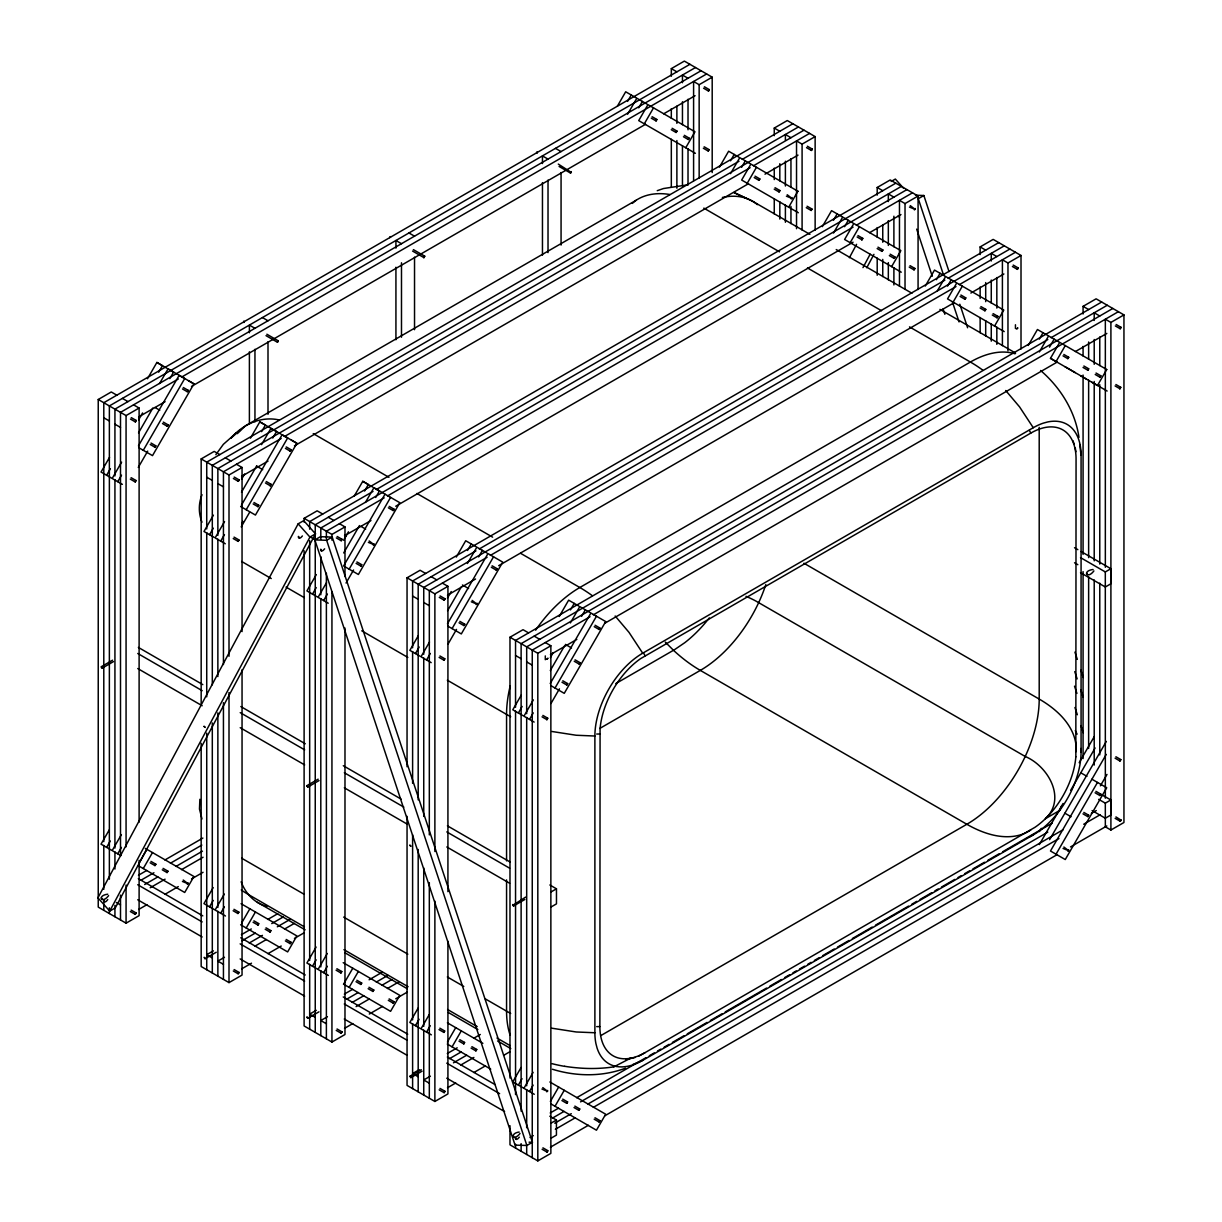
<?xml version="1.0" encoding="UTF-8"?>
<svg xmlns="http://www.w3.org/2000/svg" width="1222" height="1222" viewBox="0 0 1222 1222"><rect width="100%" height="100%" fill="white"/><g stroke="black" fill="none" stroke-linecap="round" stroke-linejoin="round"><path stroke-width="1.5" d="M745.985 596.336A103.778 59.924 0 0 1 756.219 601.239L1025.212 756.464C1048.002 766.026 1066.76 798.409 1045.482 818.648A64.033 36.965 -60 0 1 1034.912 827.34L645.094 1052.616A64.033 36.981 -60 0 1 630.445 1058.267A63.911 36.904 -60 0 1 602.736 1043.221A63.743 36.797 -60 0 1 599.88 1026.602L600.078 728.862A63.895 36.889 -60 0 1 640.74 658.551L1030.833 433.077A64.033 36.981 -60 0 1 1046.689 427.226A63.849 36.859 -60 0 1 1076.063 459.075L1075.834 756.83M1119.917 821.123L1119.948 820.588M1120.956 820.084L1115.946 816.922M1076.047 751.683C1077.3 736.622 1068.685 722.691 1058.008 712.793A130.387 75.275 0 0 0 1039.204 699.076L803.954 563.25M1121.078 820.329L1120.88 820.802M199.873 799.295L199.476 809.071L201.997 818.954M1119.963 820.542L1120.849 819.779M202.042 494.727C198.407 503.403 198.468 513.515 201.997 522.222M307.822 1018.232L306.89 1016.887L307.715 1018.323L318.957 1011.831M244.186 322.028L243.865 321.096L243.789 322.486M298.153 523.841L97.928 897.849L109.72 911.093L115.296 907.87L315.505 533.861L303.713 520.633L298.153 523.841L309.945 537.084L109.72 911.093M849.382 257.735L856.576 244.324M862.976 267.618L870.156 254.207M866.749 267.755L873.929 254.344M147.48 378.759L156.89 362.445L162.465 365.668L158.692 372.191M109.522 457.364L101.044 472.043L111.217 477.924M106.62 475.251L110.377 468.729M138.636 419.788L142.592 412.929M159.547 383.555L168.025 368.876L173.6 372.099L169.827 378.621M121.604 462.16L112.18 478.474L122.353 484.355M138.56 432.787L152.872 407.98M117.755 481.682L121.513 475.159M138.468 445.801L179.16 375.307L184.721 378.515L143.28 450.307M138.269 467.43L147.694 451.117M179.16 375.307L193.947 383.845L152.506 455.623L139.109 447.894M112.607 660.186L101.395 666.662L101.395 667.624L102.236 668.098L113.447 661.621M250.418 438.194L259.828 421.88L265.403 425.088L261.63 431.626M213.407 515.165L203.982 531.478L214.155 537.344M209.558 534.686L213.315 528.164M241.574 479.223L244.599 473.999M261.554 444.625L270.963 428.311L276.539 431.519L272.766 438.056M224.543 521.595L215.118 537.909L225.291 543.775M241.498 492.222L256.757 465.781M220.693 541.117L224.451 534.594M241.406 505.221L282.099 434.742L287.659 437.95L246.218 509.742M241.208 526.865L249.685 512.186M282.099 434.742L296.885 443.281L255.444 515.058L240.658 506.519M109.323 829.784L101.029 844.158L111.37 850.13M106.589 847.365L110.286 840.98M121.39 834.611L112.164 850.588L120.917 855.644M117.724 853.796L121.421 847.411M138.621 863.725L146.915 849.351M354.288 495.995L362.766 481.315L368.341 484.523L364.568 491.045M143.264 868.537L152.49 852.574M316.345 574.584L306.921 590.898L317.094 596.779M312.496 594.121L316.254 587.599M343.581 540.277L348.469 531.799M365.424 502.425L373.901 487.746L379.477 490.954L375.704 497.476M326.534 582.65L318.056 597.329L328.244 603.21M343.688 552.955L359.497 525.552M323.631 600.552L327.389 594.029M349.156 569.162L390.597 497.385M617.385 106.161L625.679 91.787L636.036 97.76M346.04 583.031L353.57 569.987M627.573 101.395L631.255 94.995M627.604 114.196L636.83 98.218L647.171 104.191M638.709 107.826L642.39 101.426M644.3 123.834L653.526 107.857M213.193 887.615L203.967 903.593L214.308 909.565M209.527 906.8L213.224 900.415M224.329 894.046L215.103 910.023L225.459 915.996M220.663 913.231L224.359 906.846M205.113 958.674L204.196 957.3L205.021 958.735L216.263 952.244M307.837 787.029L306.921 785.654L307.745 787.09L319.003 780.598M685.741 147.755L694.967 131.793L647.95 104.649L638.724 120.611L695.379 153.315M241.559 923.16L249.853 908.786M456.295 557.064L465.704 540.75L475.893 546.616M246.202 927.972L255.429 911.994M418.336 635.654L409.859 650.333L420.032 656.214M467.507 550.48L471.28 543.958M415.434 653.556L419.192 647.018M447.451 598.077L451.224 591.555M467.43 563.495L476.84 547.166L487.028 553.047M429.472 642.085L420.994 656.764L431.183 662.645M447.558 610.756L461.504 586.606M478.642 556.911L482.415 550.389M426.57 659.987L430.327 653.449M447.466 623.755L487.975 553.597L502.761 562.135L461.32 633.928L447.924 626.183M452.094 628.597L493.535 556.804M719.407 167.185L728.633 151.222L738.974 157.195M448.031 644.101L456.509 629.406M730.512 160.815L734.193 154.43M730.542 173.616L739.768 157.653L750.109 163.626M741.647 167.246L745.328 160.861M747.238 183.254L756.464 167.292M316.131 947.05L306.905 963.012L317.262 969M312.465 966.235L316.162 959.85M327.267 953.481L318.041 969.443L328.397 975.416M323.616 972.666L327.297 966.266M788.679 207.19L797.905 191.212M343.565 984.184L352.791 968.221M559.233 616.484L568.642 600.17L578.831 606.051M349.141 987.407L358.367 971.429M521.275 695.089L512.797 709.768L522.985 715.649M570.445 609.915L574.218 603.393M518.372 712.976L522.13 706.453M550.389 657.512L553.215 652.609M570.369 622.915L579.778 606.601L589.966 612.482M533.357 699.885L523.933 716.199L534.121 722.08M550.312 670.511L564.625 645.705M581.58 616.346L585.353 609.824M529.508 719.407L533.266 712.884M550.221 683.526L590.913 613.032L605.7 621.57L564.259 693.348L550.862 685.618M555.032 688.032L596.473 616.239M822.345 226.62L831.571 210.658L841.912 216.63M550.969 703.521L559.447 688.841M833.45 220.25L837.131 213.865M833.48 233.051L842.706 217.073L853.048 223.061M844.585 226.681L848.267 220.296M850.176 242.689L859.402 226.727M418.138 1008.074L409.844 1022.447L420.2 1028.42M415.404 1025.67L419.1 1019.27M429.273 1014.504L420.979 1028.878L431.335 1034.851M426.554 1032.086L430.236 1025.701M891.617 266.625L900.843 250.647L853.827 223.504L844.601 239.481L901.256 272.185M447.435 1042.015L455.73 1027.641M452.079 1046.842L461.305 1030.864M925.283 286.055L934.509 270.077L944.85 276.05M936.388 279.685L940.069 273.3M937.335 290.882L945.645 276.508L955.986 282.481M947.524 286.116L951.205 279.731M953.114 302.124L962.34 286.147M521.076 1067.509L512.782 1081.882L523.138 1087.855M518.357 1085.09L522.038 1078.705M533.143 1072.336L523.917 1088.313L534.274 1094.286M529.493 1091.521L533.174 1085.136M994.555 326.045L1003.781 310.083L956.765 282.939L947.539 298.901L1004.194 331.605M550.374 1101.45L558.668 1087.076M555.017 1106.261L564.243 1090.299M1028.221 345.49L1037.447 329.512L1047.789 335.485M1039.326 339.12L1043.008 332.72M1039.357 351.921L1048.583 335.943L1058.924 341.916M1049.53 347.14L1054.143 339.151M1107.132 391.04L1050.477 358.336L1059.703 342.374L1106.781 369.548M1065.279 345.582L1056.052 361.559L1050.477 358.336M1106.72 369.518L1097.493 385.48L1091.933 382.272M1039.433 831.571L1041.312 828.302M1079.179 762.711L1094.255 736.606M1039.342 844.57L1063.079 803.45M1070.625 790.405L1095.111 747.986M1049.622 839.636L1106.322 741.403M1106.246 754.417L1050.477 851.001L1065.263 859.54L1106.704 787.747L1091.918 779.208M1056.037 854.209L1097.493 782.431M1100.396 785.838L1106.995 774.427M215.851 454.66L223.366 444.319L236.09 433.092M410.898 1077.605L410.042 1076.2L410.836 1077.651L422.079 1071.159M1093.064 569.498C1081.913 570.75 1087.015 580.038 1093.904 570.934M299.222 537.787C297.756 533.204 297.649 542.079 302.399 535.954M237.312 433.642L245.53 425.791L636.082 200.301C645.995 193.702 658.459 192.557 669.962 194.527M107.765 894.198C96.63 895.436 101.716 904.754 108.605 895.634M102.251 899.285L101.365 897.895M520.022 1133.481C513.408 1141.959 509.33 1133.283 519.182 1132.046M240.505 429.915L230.775 438.27C242.796 424.401 260.989 415.77 279.41 420.017M525.628 897.101L512.766 905.365L513.607 905.96L524.864 899.468M513.668 905.93L512.873 904.479M513.576 1137.193L512.873 1135.712M632.309 203.402L636.082 200.301M321.447 550.679C320.24 545.944 319.66 554.941 324.655 548.831M516.096 1139.041C514.829 1134.291 514.416 1143.38 519.304 1137.193M104.512 901.439C102.954 896.581 103.29 906.052 107.75 899.56M102.236 668.098L101.395 666.662M1087.488 574.63L1086.694 573.179M410.012 1076.215L421.254 1069.724M645.094 1052.616L638.663 1056.175M1030.833 829.921C1018.4 838.521 1002.025 838.002 988.124 833.694A130.586 75.397 60 0 1 966.846 824.27L700.328 670.389A129.975 75.046 60 0 1 673.475 650.287L665.287 642.085M536.809 153.315L537.115 151.879L536.397 153.361M139.109 860.303L139.109 915.645L126.065 923.175L98.234 907.106L98.234 399.502L111.263 391.972L116.838 395.18M671.321 76.268L671.321 68.631L684.351 61.1L712.197 77.169L712.197 172.592M689.926 64.308L103.794 402.71L103.794 841.622M695.486 67.531L109.369 405.933L109.369 879.183M701.061 70.739L114.929 409.141L114.929 475.938M178.29 378.988L120.504 412.364L120.504 855.079M181.589 377.094L706.637 73.962M98.234 399.502L126.065 415.572L139.109 408.041L139.109 822.146M693.592 180.719L693.592 81.492L699.152 84.7L712.197 77.169M138.666 416.931L165.077 401.671M191.503 386.427L645.537 124.293M663.699 113.799L695.074 95.698M201.172 705.094L201.172 458.922L214.201 451.407L219.777 454.615M774.259 135.688L774.259 128.066L787.289 120.535L815.135 136.604L815.135 230.118M792.864 123.743L206.732 462.145L206.732 528.927M738.989 161.273L212.307 465.353L212.307 684.809M742.289 159.364L798.424 126.966M804 130.174L217.867 468.576L217.867 535.358M281.228 438.423L223.443 471.784L223.443 664.524M284.527 436.514L750.125 167.704M753.439 165.795L809.575 133.397M201.172 458.922L229.003 475.007L242.048 467.476L242.048 631.591M796.53 228.697L796.53 140.927L802.09 144.135L815.135 136.604M241.605 476.366L268.015 461.106M294.441 445.862L748.475 183.712M764.987 174.181L798.012 155.118M304.11 522.176L304.11 518.357L317.155 510.827L322.715 514.05M877.197 195.123L877.197 187.485L890.227 179.955L918.073 196.039L918.073 289.538M891.174 181.452L895.359 179.054L903.608 188.31M895.802 183.178L309.67 521.58L309.67 529.202M373.031 491.427L315.245 524.788L315.245 1032.391M376.33 489.518L901.378 186.386M906.938 189.609L320.806 528.011L320.806 539.299M309.945 537.084L315.505 533.861M384.166 497.858L326.381 531.219L326.381 538.856M387.466 495.949L853.063 227.139M856.378 225.23L912.513 192.816M314.848 539.91L320.424 536.702L332.216 537.084L532.425 1142.28L526.865 1145.488L515.073 1145.106L314.848 539.91L326.641 540.292L332.216 537.084M304.11 518.357L331.941 534.426L344.986 526.911L344.986 576.524M899.468 286.223L899.468 200.347L905.028 203.57L918.073 196.039M949.036 271.605L923.847 195.505L918.287 198.712L943.46 274.813M344.543 535.786L370.953 520.541M395.729 506.244L853.063 242.2M869.575 232.669L900.95 214.553M407.048 766.713L407.048 577.792L420.093 570.262L425.653 573.469M980.136 254.558L980.136 246.92L993.165 239.39L1021.012 255.474L1021.012 348.973M998.741 242.613L412.608 581L412.608 647.797M475.969 550.862L418.184 584.223L418.184 799.86M479.268 548.953L944.866 280.144M948.18 278.234L1004.316 245.821M1009.876 249.044L423.744 587.431L423.744 654.228M487.104 557.293L429.319 590.654L429.319 834.916M490.404 555.384L956.001 286.574M959.316 284.665L1015.451 252.251M407.048 577.792L434.879 593.861L447.924 586.331L447.924 891.663M1002.407 345.658L1002.407 259.782L1007.967 262.99L1021.012 255.474M447.481 595.221L475.541 579.014M498.668 565.679L954.351 302.582M970.864 293.051L1003.888 273.988M509.986 1078.033L509.986 637.227L523.031 629.697L528.591 632.904M1083.074 313.993L1083.074 306.355L1096.119 298.825L1123.95 314.894L1123.95 822.498L1110.905 830.028L1105.345 826.82L1105.314 803.159L1098.7 799.341M1101.679 302.033L515.547 640.435L515.547 707.233M1047.804 339.563L521.122 643.658L521.122 1111.18M1051.119 337.669L1107.254 305.256M1112.814 308.463L526.682 646.866L526.682 713.663M138.468 875.242L146.732 870.476M164.894 859.983L202.867 838.063M590.043 616.713L532.257 650.089L532.257 1157.692M593.342 614.819L1118.39 311.686M140.729 880.359L153.941 872.737M170.454 863.206L201.829 845.089M306.982 785.624L318.163 779.162M509.986 637.227L537.817 653.296L550.862 645.766L550.862 1153.369L537.817 1160.9L509.986 1144.831L509.986 1125.737M1105.345 567.283L1105.345 319.217L1110.905 322.425L1123.95 314.894M144.654 884.529L157.867 876.907M176.029 866.413L202.44 851.169M550.419 654.656L576.83 639.396M604.905 623.205L1057.29 362.018M1075.452 351.524L1106.827 333.423M150.214 887.737L165.077 879.168M181.589 869.636L203.051 857.233M138.666 909.474L146.915 904.708M165.077 894.229L178.29 886.592M191.503 878.969L203.051 872.294M1030.1 836.596L1033.262 834.886L642.711 1060.375A67.622 39.043 -60 0 1 597.084 1048.064L595.939 1043.68A67.622 39.043 -60 0 1 594.885 1032.758L594.885 736.026A67.622 39.043 -60 0 1 642.696 653.205L1033.262 427.715A67.622 39.043 -60 0 1 1043.237 423.163L1047.621 421.972A67.622 39.043 -60 0 1 1081.073 455.317L1081.073 752.065A67.622 39.043 -60 0 1 1033.262 834.886M615.781 683.602L674.575 649.646L684.824 642.65A96.813 55.891 -60 0 0 696.54 632.339L699.244 629.59A96.691 55.83 -60 0 0 709.31 617.904M213.346 950.869L206.732 954.688L212.307 957.911M241.406 934.677L251.32 928.949M267.832 919.418L277.73 913.705M599.773 728.449L700.328 670.389A102.388 59.114 -60 0 0 758.694 602.599A102.052 58.916 -60 0 0 765.827 584.59M242.017 940.741L255.23 933.119M271.742 923.588L283.305 916.912M224.481 957.3L217.867 961.118L223.443 964.326M249.242 943.002L262.455 935.38M277.318 926.795L290.515 919.173M254.818 946.225L266.365 939.55M284.527 929.056L294.441 923.343M241.605 968.909L251.503 963.18M268.015 953.649L281.228 946.027M294.441 938.404L304.339 932.676M201.172 743.266L201.172 966.526L229.003 982.61L242.048 975.08L242.048 669.748M316.284 1010.304L309.67 1014.123L315.245 1017.33M344.344 994.097L352.608 989.331M369.105 979.8L382.318 972.177M346.62 999.229L358.168 992.554M376.33 982.06L387.893 975.385M327.42 1016.735L320.806 1020.553L326.381 1023.761M352.18 1002.437L363.744 995.762M381.906 985.283L391.804 979.555M550.908 892.014L556.468 888.806L556.468 903.868L550.908 907.075M1080.523 557.614L1105.314 571.927L1110.89 568.719L1110.89 583.78L1105.314 586.988L1080.523 572.675M356.091 1006.607L369.304 998.985M387.466 988.491L399.029 981.816M344.543 1028.344L352.791 1023.578M369.304 1014.046L382.517 1006.409M395.729 998.786L407.277 992.111M304.11 550.801L304.11 1025.961L331.941 1042.045L344.986 1034.515L344.986 628.047M419.222 1069.739L412.608 1073.558L418.184 1076.765M447.283 1053.532L457.196 1047.819M473.708 1038.288L480.307 1034.469M449.559 1058.649L461.106 1051.974M430.358 1076.17L423.744 1079.973L429.319 1083.196M453.469 1062.819L466.682 1055.197M460.694 1065.08L473.892 1057.458M447.481 1087.763L455.73 1082.997M473.892 1072.519L485.455 1065.844M503.617 1055.365L510.216 1051.546M407.048 816.327L407.048 1085.396L434.879 1101.465L447.924 1093.934L447.924 941.276M600.888 1035.553L966.846 824.27A102.388 59.114 -60 0 0 1025.212 756.464A102.052 58.916 -60 0 0 1039.204 699.076L1039.204 427.379M613.948 1066.821L630.445 1058.267L625.863 1059.596M1045.482 818.648L1059.657 810.461A86.441 49.903 0 0 0 1061.674 805.726M550.221 1112.967L558.485 1108.201M576.647 1097.707L645.98 1057.672M649.294 1055.777L654.244 1052.906M657.543 1050.996L660.842 1049.102M664.142 1047.193L669.106 1044.336M672.406 1042.427L683.953 1035.752M687.268 1033.843L707.08 1022.402M710.379 1020.507L721.942 1013.832M725.242 1011.923L766.515 988.094M769.814 986.185L781.377 979.509M784.677 977.6L789.626 974.744M792.925 972.834L796.24 970.925M799.539 969.031L804.488 966.159M807.788 964.265L811.087 962.356M814.402 960.446L819.351 957.59M822.65 955.68L834.214 949.005M837.513 947.096L849.061 940.436M852.376 938.527L872.187 927.086M875.487 925.176L908.511 906.113M911.811 904.204L916.76 901.347M920.059 899.438L931.622 892.763M934.922 890.853L938.221 888.959M941.52 887.05L954.733 879.428M958.033 877.518L961.332 875.609M964.647 873.699L969.596 870.843M972.895 868.934L984.458 862.258M987.758 860.364L999.321 853.689M1002.62 851.78L1052.142 823.185M552.497 1118.084L564.045 1111.409M580.557 1101.877L1047.804 832.121M550.862 1123.247L556.438 1120.039L556.438 1135.101L550.862 1138.308M1105.314 803.159L1110.89 799.952L1110.89 814.998L1105.314 818.221L1092.101 810.583M529.997 1137.499L533.296 1135.605M554.757 1123.201L571.27 1113.67M587.782 1104.138L1063.277 829.616M1091.353 813.409L1096.302 810.553M555.368 1129.281L575.18 1117.84M593.342 1107.361L1058.939 838.552M1083.715 824.239L1100.228 814.707M550.419 1147.198L588.393 1125.279M604.905 1115.747L1057.29 854.56M1070.503 846.938L1106.827 825.965M642.711 1060.375L632.691 1064.591M625.42 1068.211C602.14 1076.949 576.036 1076.536 552.42 1069.25M657.253 190.678L663.546 188.524L687.268 184.919M635.135 1057.473L628.872 1058.878M688.429 139.552L689.101 138.101L688.307 139.537L683.465 136.742M559.08 166.452L570.43 173.005L571.316 172.424L558.286 164.084M188.157 390.307L187.317 391.743L188.203 390.353L183.3 387.511M1100.839 375.811L1099.999 377.247L1100.885 375.841L1096.042 373.031M368.357 542.385L374.024 544.691L369.181 540.949M444.976 598.734L444.151 600.17L445.068 598.826L440.103 595.924M599.254 629.498L599.941 628.047L599.147 629.498L594.228 626.672M444.777 658.765L443.953 660.201L444.823 658.811L439.935 655.97M1088.634 815.181L1087.794 816.617L1088.665 815.196L1083.838 812.416M373.764 990.019L372.924 991.454L373.81 990.049L368.968 987.254M443.998 1032.422L444.671 1030.94L443.892 1032.407L439.019 1029.611M444.212 1092.682L444.915 1091.261L444.105 1092.682L439.172 1089.841M596.703 734.04L599.88 734.01M596.703 1026.633L599.88 1026.602M656.733 119.451L656.077 120.932L656.901 119.496L652.09 116.716M676.927 131.06L676.102 132.495L676.957 131.09L672.115 128.279M708.286 151.039L708.974 149.573L708.21 151.024L703.337 148.229M759.809 178.916L758.984 180.352L759.87 178.962L755.028 176.151M786.403 196.177L792.024 198.468L787.228 194.741M909.458 207.068L915.156 209.405L910.283 205.632M914.85 268.428L914.025 269.863L914.927 268.489L910.039 265.648M1017.391 269.359L1018.155 267.924L1017.33 269.344L1012.396 266.503M997.763 316.33L997.091 317.827L997.977 316.437L993.104 313.611M277.501 342.252L278.249 340.816L277.394 342.221L266.014 335.653M238.962 479.834L238.29 481.315L239.145 479.91L234.212 477.054M135.26 481.942L135.963 480.475L135.199 481.942L130.296 479.116M258.636 505.221L257.979 506.702L258.82 505.297L253.993 502.502M342.038 539.299L341.213 540.735L342.068 539.314L337.165 536.489M361.712 564.686L360.887 566.122L361.712 564.686L356.931 561.937M471.295 601.82L476.962 604.126L472.12 600.384M579.197 664.081L579.931 662.614L579.136 664.065L574.233 661.255M1063.048 848.45L1068.685 850.741L1063.888 847.014M167.888 871.149L167.047 872.584L167.918 871.164L163.091 868.384M182.429 881.459L188.081 883.766L183.254 880.023M258.025 925.069L258.759 923.618L257.964 925.054L253.091 922.259M270.826 930.584L269.986 932.019L270.917 930.675L266.029 927.819M393.82 1001.628L393.163 1003.125L394.034 1001.735L389.131 998.893M541.957 1089.031L547.609 1091.338L542.797 1087.595M567.543 1101.893L566.718 1103.329L567.619 1101.954L562.731 1099.113M547.105 1152.117L547.807 1150.65L547.044 1152.102L542.11 1149.276M594.885 736.026L576.204 735.247L551.825 731.474M594.885 1032.758L576.204 1031.979L551.825 1028.206M915.431 195.23L923.847 195.505M529.065 1142.173L532.425 1142.28M779.865 190.495L779.04 191.93L779.972 190.586L775.053 187.714M792.024 197.506L791.245 198.972M811.179 210.474L811.912 208.993L811.148 210.459L806.276 207.664M894.855 256.91L894.153 258.392L895.008 256.987L890.166 254.176M1120.941 327.282L1120.238 328.764L1121.093 327.359L1116.16 324.502M136.054 420.399L135.352 421.896L136.207 420.475L131.273 417.618M155.729 445.786L155.041 447.283L155.881 445.862L151.054 443.067M238.168 541.377L238.932 539.925L238.137 541.361L233.234 538.551M290.928 942.208L290.225 943.689L291.08 942.284L286.192 939.458M361.666 983.023L360.841 984.458L361.712 983.068L356.855 980.258M464.497 1042.427L463.81 1043.909L464.635 1042.473L459.793 1039.693M616.3 1066.439L614.773 1066.103M708.882 149.527L704.162 146.793M915.202 208.488L914.392 209.909M1018.002 267.847L1013.221 265.067M570.491 173.035L571.316 171.615M862.778 238.366L861.922 239.787L862.778 238.366L857.966 235.586M424.737 256.177L423.897 257.613L424.737 256.177L413.387 249.624M278.097 340.739L266.854 334.217M135.856 480.445L131.121 477.68M374.1 543.805L373.29 545.211M477.008 603.21L476.198 604.63M579.793 662.568L575.058 659.819M155.836 864.214L154.965 865.604L155.866 864.229L150.978 861.388M258.621 923.557L253.916 920.823M547.655 1090.421L546.83 1091.842M547.7 1150.605L542.935 1147.84M709.279 89.588L708.455 91.024L709.325 89.634L704.407 86.777M812.218 149.023L811.393 150.459L812.309 149.115L807.345 146.212M689.009 138.055L684.289 135.306M965.792 297.878L964.861 299.207L965.808 297.908L960.904 295.021M985.742 309.365L984.917 310.8L985.803 309.395L980.93 306.569M1068.7 357.282L1067.799 358.642L1068.731 357.313L1063.843 354.441M1088.68 368.784L1087.855 370.22L1088.68 368.784L1083.868 366.004M1120.757 387.313L1119.902 388.733L1120.757 387.313L1115.915 384.518M291.096 449.742L290.256 451.178L291.096 449.742L286.238 446.931M1120.803 759.58L1119.917 760.985L1120.834 759.61L1115.915 756.754M168.147 424.874L167.307 426.31L168.193 424.92L163.305 422.094M394.11 509.238L393.194 510.597L394.126 509.269L389.176 506.366M271.085 484.309L270.245 485.745L271.085 484.309L266.243 481.514M497.018 568.642L496.132 570.032L497.048 568.673L492.115 565.801M1100.854 794.3L1099.846 795.507L1100.869 794.346L1110.89 799.952M599.849 628.001L595.053 625.236M238.84 539.88L234.059 537.115M464.727 624.182L463.825 625.557L464.757 624.213L459.869 621.356M1068.715 849.809L1067.921 851.245M547.716 718.2L546.891 719.636L547.716 718.2L542.874 715.405M187.287 884.254L188.112 882.834M238.84 912.131L237.954 913.521L238.87 912.147L233.967 909.305M341.748 971.536L340.892 972.956L341.778 971.551L336.905 968.741M136.054 912.926L135.214 914.362L136.1 912.956L131.182 910.115M444.594 1030.925L439.859 1028.176M476.702 1049.438L475.862 1050.874L476.748 1049.484L471.906 1046.674M239.084 972.452L238.153 973.781L239.1 972.483L234.12 969.55M599.941 1120.635L599.009 1121.964L599.956 1120.666L595.007 1117.748M342.007 1031.857L341.091 1033.216L342.023 1031.887L337.058 1028.97M444.808 1091.185L439.996 1088.405M746.688 198.483L733.964 192.526L752.324 201.095L809.911 234.349M882.864 249.975L881.979 251.365L882.88 249.991L877.992 247.15M567.65 683.587L566.764 684.992L567.665 683.617L562.807 680.791M579.732 1108.965L578.8 1110.309L579.763 1108.996L574.844 1106.109M671.321 68.631L676.881 71.838M688.017 78.269L682.456 75.061L682.456 82.699M774.259 128.066L779.819 131.273M790.955 137.704L785.395 134.496L785.395 140.209M877.197 187.485L882.758 190.708M893.893 197.139L888.333 193.916L888.333 201.554M980.136 246.92L985.696 250.143M996.831 256.574L991.271 253.351L991.271 260.989M1083.074 306.355L1088.634 309.563M1099.769 315.994L1094.209 312.786L1094.209 320.424M703.582 88.213L708.455 91.024M806.52 147.648L811.393 150.459M1115.335 325.938L1120.207 328.749M797.966 191.258L750.888 164.069L741.662 180.046L798.317 212.75M807.1 206.228L811.912 208.993M651.265 118.152L656.046 120.917M671.275 129.715L676.102 132.495M754.203 177.587L758.984 180.352M774.213 189.15L779.04 191.93M857.141 237.022L861.892 239.756M877.152 248.585L881.979 251.365M889.341 255.612L894.122 258.377M909.214 267.083L914.025 269.863M960.08 296.457L964.83 299.191M980.09 308.005L984.917 310.8M992.279 315.047L997.06 317.812M1063.018 355.877L1067.799 358.642M1083.028 367.44L1087.855 370.22M1095.217 374.467L1099.999 377.247M1115.09 385.953L1119.871 388.703M1064.897 366.661L1075.238 372.634M1080.798 375.841L1086.373 379.064M836.245 249.548L911.933 293.249M939.917 309.395L1015.604 353.097M703.811 208.122L779.499 251.824M807.467 267.969L881.52 310.724M909.504 326.885L970.39 362.033A132.098 76.268 60 0 1 982.671 370.052M555.506 148.366L561.066 151.589M548.021 159.12L542.461 155.897L542.461 163.534M1074.52 547.731L1077.835 549.64M1081.134 551.534L1110.89 568.719M1074.52 562.777L1077.835 564.686M408.973 232.974L414.533 236.182M401.488 243.713L395.928 240.505L395.928 248.127M412.547 251.06L423.897 257.613M1115.09 758.19L1119.917 760.985M1080.783 772.793L1086.938 776.337M1095.92 791.337L1100.701 794.101M1095.08 792.773L1099.876 795.537M262.44 317.567L268 320.79M1115.121 818.358L1119.826 821.016M254.955 328.306L249.395 325.098L249.395 332.735M1082.997 813.852L1087.794 816.617M1064.881 813.195L1071.037 816.739M313.244 433.611L388.947 477.313M416.916 493.459L492.619 537.161M520.587 553.306L579.824 587.507A132.098 76.268 60 0 1 592.12 595.542M188.387 380.622L193.947 383.845M291.325 440.057L296.885 443.281M156.89 362.445L167.078 368.326M168.025 368.876L178.213 374.757M259.828 421.88L270.016 427.761M270.963 428.311L281.152 434.192M362.766 481.315L372.954 487.196M373.901 487.746L384.09 493.612M182.475 388.947L187.317 391.743M285.413 448.367L290.225 451.147M388.352 507.802L393.163 510.582M491.29 567.237L496.132 570.032M155.011 407.491L159.776 410.241M256.559 466.117L262.715 469.66M360.902 526.346L365.653 529.095M462.435 584.987L468.591 588.53M565.374 644.406L571.529 647.966M122.414 398.403L127.974 401.61M133.549 404.833L139.109 408.041M225.352 457.822L230.912 461.045M236.488 464.253L242.048 467.476M328.29 517.257L333.85 520.48M339.426 523.688L344.986 526.911M431.229 576.692L436.789 579.9M442.364 583.123L447.924 586.331M534.167 636.127L539.727 639.335M545.302 642.558L550.862 645.766M162.48 423.53L167.277 426.295M265.418 482.95L270.245 485.745M130.449 419.054L135.321 421.88M233.387 478.489L238.259 481.3M336.325 537.924L341.213 540.735M439.263 597.359L444.151 600.17M103.794 417.771L109.369 420.979M114.929 424.202L120.504 427.41M150.23 444.502L155.011 447.267M206.732 477.206L212.307 480.414M217.867 483.637L223.443 486.845M253.168 503.938L257.949 506.687M311.06 537.436L315.245 539.849M356.106 563.357L360.887 566.122M412.608 596.061L418.184 599.284M423.744 602.492L429.319 605.715M459.044 622.792L463.795 625.542M515.547 655.496L521.122 658.704M526.682 661.927L532.257 665.135M561.983 682.227L566.764 684.992M439.11 657.405L443.953 660.201M542.049 716.84L546.86 719.621M241.635 561.463L271.253 578.556M286.055 587.11L304.156 597.558M361.758 630.812L407.827 657.405M447.328 680.211L506.565 714.412A132.098 76.268 0 0 0 510.689 716.688M138.361 647.416L202.806 684.625M240.826 706.56L305.271 743.77M343.29 765.72L401.122 799.112M447.405 825.828L510.2 862.09M549.854 884.988L556.468 888.806M137.75 653.48L202.195 690.69M240.215 712.64L304.66 749.85M344.329 772.747L403.825 807.1M446.794 831.907L509.589 868.17M137.75 668.541L202.195 705.751M240.215 727.701L304.66 764.911M344.329 787.808L407.125 824.071M446.794 846.968L509.589 883.231M241.635 858.195L304.156 894.29M343.657 917.096L407.827 954.153M447.328 976.958L463.78 986.459M485.165 998.802L506.565 1011.159A132.098 76.268 0 0 0 510.689 1013.435M304.431 926.872L248.494 894.565A110.53 63.819 0 0 1 241.269 889.967M343.932 949.677L408.102 986.719M447.603 1009.525L477.222 1026.633M496.972 1038.028L510.139 1045.62M257.338 902.294L305.103 929.82M344.635 952.61L407.201 988.69M145.296 848.419L193.931 876.495L184.705 892.472L138.453 865.772M241.055 903.7L296.87 935.93L287.644 951.907L240.627 924.764M343.199 962.676L399.808 995.365L390.582 1011.327L343.55 984.168M447.389 1022.829L482.858 1043.313M549.869 1081.989L605.684 1114.22L596.458 1130.197L550.847 1103.848M150.153 862.824L154.965 865.604M162.266 869.82L167.047 872.584M233.142 910.741L237.923 913.506M265.205 929.255L269.986 932.019M285.368 940.894L290.194 943.674M336.081 970.176L340.892 972.956M356.03 981.694L360.841 984.458M368.143 988.69L372.924 991.454M388.306 1000.329L393.133 1003.109M458.968 1041.129L463.78 1043.894M471.081 1048.109L475.847 1050.859M561.906 1100.548L566.718 1103.329M574.019 1107.544L578.8 1110.309M594.182 1119.184L598.979 1121.949M447.267 1044.062L490.74 1069.158M138.315 878.649L202.776 915.858M240.78 937.793L305.24 975.003M343.245 996.953L407.705 1034.163M447.359 1057.061L495.292 1084.739M549.824 1116.221L556.438 1120.039M137.719 884.728L202.165 921.938M240.169 943.873L304.629 981.083M344.283 1003.98L407.094 1040.243M446.748 1063.14L499.63 1093.675M137.719 899.774L202.165 936.984M240.169 958.934L304.629 996.144M344.283 1019.041L407.094 1055.304M446.748 1078.201L504.594 1111.592M116.319 902.493L120.504 904.906M130.357 911.551L135.199 914.331M233.295 970.986L238.137 973.766M336.233 1030.406L341.091 1033.216M448.291 1012.458L477.878 1029.581M497.614 1040.991L510.765 1048.583M1040.609 370.495C1060.452 387.527 1075.253 411.295 1078.965 437.384M1005.721 390.521L1019.56 406.88L1033.262 427.715M615.17 616.01L629.009 632.37L642.711 653.205M1029.275 430.312L1030.833 433.077M643.536 653.022L645.094 655.771M1075.299 730.634L1077.101 734.147M1072.931 440.684L1074.291 444.35M959.82 304.217L967.61 327.771M1074.917 652.12L1077.315 659.361M1080.905 670.236L1083.303 677.477M952.457 302.002L959.056 321.936M1074.749 671.642L1077.147 678.882M1080.737 689.758L1083.135 697.014M1074.52 686.168L1076.918 693.409M916.683 229.14L932.264 276.248M943.063 308.861L944.866 314.298M1074.932 707.507L1077.33 714.748M1080.935 725.624L1083.334 732.864M326.641 540.292L526.865 1145.488M1079.729 444.533L1081.073 455.317M1075.284 448.046L1075.91 451.743M1080.981 748.475L1081.073 752.065M1110.905 322.425L1110.905 830.028M1105.314 571.927L1105.345 798.195M1099.769 336.982L1099.769 365.607M1099.769 384.701L1099.769 564.075M1099.769 583.154L1099.769 754.906M1094.209 339.502L1094.209 364.309M1094.209 381.478L1094.209 560.867M1094.209 579.946L1094.209 765.048M1088.634 342.007L1088.634 359.176M1088.634 380.179L1088.634 557.644M1088.634 576.723L1088.634 748.475M1083.074 346.422L1083.074 355.969M1083.074 375.047L1083.074 554.437M1083.074 571.606L1083.074 758.618M1015.451 324.762L1015.451 328.581M1007.967 262.99L1007.967 350.775M996.831 277.562L996.831 308.097M996.831 327.175L996.831 344.344M991.271 280.067L991.271 302.964M991.271 323.952L991.271 341.137M985.696 282.572L985.696 301.666M985.696 320.744L985.696 336.004M980.136 287.002L980.136 298.443M980.136 317.537L980.136 332.796M905.028 203.57L905.028 289.431M893.893 216.218L893.893 246.752M893.893 267.74L893.893 284.925M888.333 220.632L888.333 245.439M888.333 262.623L888.333 279.792M882.758 225.062L882.758 242.231M882.758 259.4L882.758 276.584M877.197 227.567L877.197 237.114M877.197 258.102L877.197 275.271M802.09 144.135L802.09 230.011M790.955 158.692L790.955 187.317M790.955 206.396L790.955 223.58M785.395 161.212L785.395 186.019M785.395 205.097L785.395 222.267M779.819 163.717L779.819 180.887M779.819 201.874L779.819 219.059M774.259 168.132L774.259 179.588M774.259 198.667L774.259 213.926M699.152 84.7L699.152 178.213M688.017 99.272L688.017 129.792M688.017 148.885L688.017 185.133M682.456 101.777L682.456 124.675M682.456 145.662L682.456 185.744M676.881 106.192L676.881 123.361M676.881 140.545L676.881 188.249M671.321 108.697L671.321 118.244M671.321 139.232L671.321 186.935M561.066 172.577L561.066 245.087M548.021 180.108L548.021 252.618M545.302 655.909L545.302 659.727M542.461 182.613L542.461 255.123M537.817 653.296L537.817 1160.9M526.682 717.467L526.682 1085.778M526.682 1089.596L526.682 1127.753M526.682 1144.922L526.682 1154.469M521.122 1143.624L521.122 1151.261M515.547 711.036L515.547 1094.607M515.547 1144.22L515.547 1148.038M506.565 860.884L506.565 714.412A103.61 59.817 -60 0 1 510.231 685.832M506.565 879.901L506.565 1011.159A103.61 59.817 -60 0 0 510.124 1035.171M434.879 593.861L434.879 851.49M434.879 901.103L434.879 1101.465M429.319 882.62L429.319 1098.257M423.744 658.047L423.744 816.433M423.744 867.956L423.744 1026.343M423.744 1030.161L423.744 1095.034M418.184 849.473L418.184 1091.826M414.533 257.17L414.533 329.696M412.608 651.616L412.608 783.287M412.608 834.809L412.608 1019.912M412.608 1023.731L412.608 1088.603M401.488 262.791L401.488 337.226M395.928 267.221L395.928 339.731M331.941 534.426L331.941 540.155M331.941 591.677L331.941 1042.045M326.381 573.194L326.381 1038.822M320.806 556.621L320.806 594.793M320.806 598.612L320.806 966.908M320.806 970.726L320.806 1035.614M309.67 540.659L309.67 960.477M309.67 964.295L309.67 1029.184M268 341.778L268 414.289M254.955 349.309L254.955 421.819M249.395 351.814L249.395 424.324M229.003 475.007L229.003 656.29M229.003 692.553L229.003 982.61M223.443 702.696L223.443 979.387M217.867 539.177L217.867 676.576M217.867 712.838L217.867 907.472M217.867 911.291L217.867 976.179M212.307 722.981L212.307 972.956M206.732 532.746L206.732 696.861M206.732 733.124L206.732 969.749M126.065 415.572L126.065 846.846M126.065 885.003L126.065 923.175M120.504 895.146L120.504 919.967M114.929 479.742L114.929 848.053M114.929 851.871L114.929 869.041M114.929 905.303L114.929 916.744M109.369 907.809L109.369 913.537M103.794 845.441L103.794 889.326M103.794 902.783L103.794 910.314M535.633 630.17A103.61 59.817 -60 0 1 579.824 587.507L970.39 362.033A103.61 59.817 -60 0 1 1015.085 353.8M722.401 197.445A103.61 59.817 -60 0 1 757.396 204.654M241.834 524.498A103.61 59.817 -60 0 1 242.781 521.351M266.885 906.342A103.61 59.817 -60 0 1 241.131 881.795M1075.849 756.83A63.88 36.874 -60 0 1 1045.482 818.633M613.811 1066.882A89.786 51.843 0 0 1 578.205 1067.921A98.875 57.083 0 0 1 564.717 1066.302M564.701 1066.363A108.071 62.398 0 0 1 551.886 1063.644M389.696 237.526L390.735 236.564L389.696 237.48M546.906 659.177L547.991 658.23L546.921 659.07M1016.796 328.871L1017.865 327.924L1016.796 328.81M204.089 726.387L205.143 727.441L204.105 726.342M409.905 845.288L410.959 846.357L409.92 845.196M344.696 535.557L345.75 536.641L344.711 535.511M898.399 215.882L899.453 216.966L898.399 215.882M385.037 494.162L343.596 565.954L358.382 574.493L399.823 502.7L385.037 494.162"/></g></svg>
